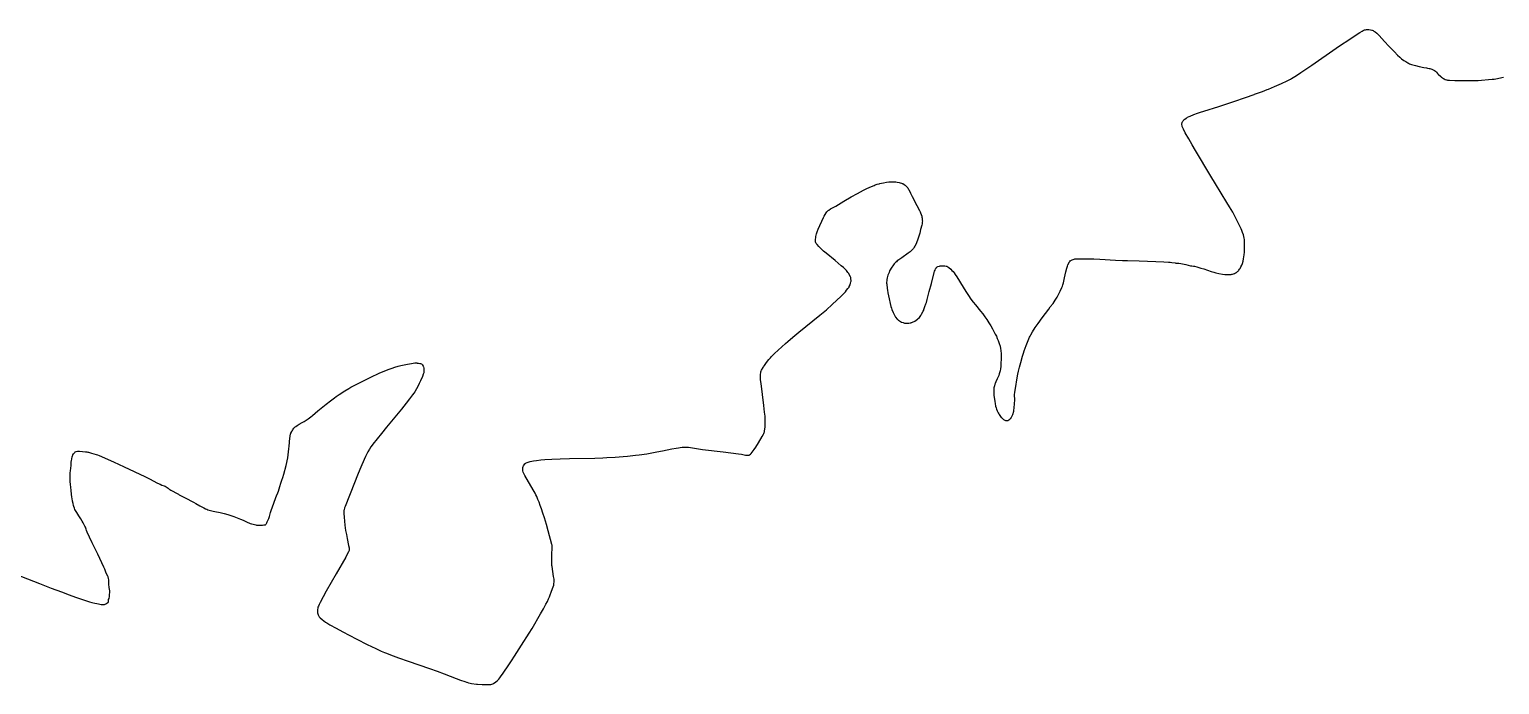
# Model space of a CAD drawing. Header units: millimetres. Extents: x 642261 to 742091, y 6812581 to 6930561.
# Drawn here: x 664846 to 667353, y 6856545 to 6857662 of the extents above; entities that cross this region are included whole.
import ezdxf

# ---------------------------------------------------------------- set-up
doc = ezdxf.new("R2010")
doc.units = ezdxf.units.MM
doc.layers.add('LimiteRegional', color=10, linetype='Continuous')

msp = doc.modelspace()

# ---------------------------------------------------------------- linework, layer by layer
at = {"layer": 'LimiteRegional', "color": 7, "linetype": 'Continuous'}
msp.add_lwpolyline([(664822.5677, 6856733.6095), (664863.4319, 6856717.3887), (664883.3251, 6856709.6919), (664900.9944, 6856703.0431), (664913.9961, 6856698.2392), (664924.9567, 6856694.2808), (664936.4203, 6856690.2905), (664945.058, 6856687.4541), (664948.5131, 6856686.3925), (664952.7837, 6856685.1854), (664957.821, 6856684.0059), (664961.1042, 6856683.3616), (664964.1314, 6856682.8958), (664968.6143, 6856681.752), (664969.6243, 6856681.6166), (664970.4989, 6856681.6071), (664973.9814, 6856681.8912), (664975.3119, 6856682.1865), (664976.2898, 6856682.6324), (664977.8182, 6856683.6345), (664980.476, 6856685.7214), (664980.8467, 6856686.0637), (664981.0748, 6856686.3857), (664981.1863, 6856686.7523), (664981.2092, 6856687.1845), (664981.0345, 6856688.873), (664981.0515, 6856689.7787), (664981.2126, 6856690.4288), (664981.8836, 6856691.8483), (664982.0773, 6856692.4146), (664982.3934, 6856694.5947), (664982.7948, 6856699.3558), (664983.0866, 6856701.8106), (664983.1037, 6856703.098), (664983.0209, 6856705.0335), (664982.7877, 6856707.7946), (664982.1586, 6856710.6874), (664982.0331, 6856712.5866), (664981.8094, 6856714.5657), (664981.6545, 6856722.8717), (664981.5091, 6856723.7399), (664980.9242, 6856726.0863), (664980.3818, 6856728.6817), (664980.0364, 6856729.5811), (664976.6167, 6856737.133), (664974.7255, 6856741.6926), (664973.1748, 6856745.1115), (664962.5532, 6856767.7366), (664953.22, 6856787.0691), (664948.779, 6856796.657), (664944.8582, 6856804.8452), (664943.4708, 6856808.0506), (664942.7335, 6856809.9692), (664941.5658, 6856813.32), (664940.7997, 6856815.0392), (664937.6237, 6856821.1322), (664935.9668, 6856824.0384), (664933.5175, 6856827.9664), (664930.1707, 6856833.1004), (664926.8888, 6856838.6318), (664924.5534, 6856842.0492), (664923.7053, 6856843.6327), (664922.7579, 6856845.9171), (664921.7799, 6856848.9), (664921.3683, 6856850.5558), (664920.7113, 6856853.8389), (664919.6937, 6856857.9746), (664918.8508, 6856862.5039), (664918.4942, 6856864.9184), (664917.3461, 6856875.4526), (664916.4734, 6856882.3149), (664916.1448, 6856885.856), (664915.7759, 6856891.8335), (664915.6008, 6856896.6928), (664915.6173, 6856901.2984), (664915.7786, 6856906.6045), (664915.9371, 6856909.0146), (664916.4844, 6856914.5348), (664917.062, 6856918.3413), (664917.2442, 6856919.9537), (664917.2933, 6856921.3166), (664917.2601, 6856923.9257), (664917.369, 6856925.4008), (664917.5825, 6856926.666), (664918.9818, 6856933.2408), (664919.4764, 6856934.9813), (664919.999, 6856936.151), (664920.4134, 6856936.8113), (664921.5522, 6856938.3554), (664922.305, 6856939.6734), (664922.8437, 6856940.4762), (664923.5518, 6856941.3194), (664924.079, 6856941.807), (664924.8979, 6856942.2966), (664925.7399, 6856942.5368), (664928.2655, 6856942.9502), (664929.8677, 6856943.0573), (664931.6961, 6856942.9834), (664936.8532, 6856942.5748), (664941.5044, 6856942.109), (664944.2309, 6856941.767), (664945.6088, 6856941.5394), (664947.1061, 6856941.1976), (664951.7238, 6856939.75), (664959.8202, 6856937.5585), (664962.4639, 6856936.7294), (664965.2394, 6856935.631), (664973.8607, 6856931.7329), (664990.8699, 6856924.3564), (664997.9269, 6856921.1432), (665007.5234, 6856916.6455), (665042.9394, 6856899.8191), (665050.6985, 6856895.9548), (665064.4037, 6856888.8348), (665068.8757, 6856886.6308), (665071.6346, 6856885.4475), (665075.7656, 6856884.1084), (665077.5461, 6856883.3411), (665079.5368, 6856882.2568), (665081.2269, 6856881.189), (665082.684, 6856880.0704), (665084.5769, 6856878.3724), (665085.6349, 6856877.6472), (665087.3063, 6856876.6632), (665099.1318, 6856870.5284), (665100.2932, 6856869.8354), (665101.4398, 6856868.9673), (665102.4878, 6856868.3746), (665111.6908, 6856863.8255), (665125.9504, 6856856.3115), (665129.9065, 6856854.1294), (665136.6598, 6856850.0861), (665143.3078, 6856846.7214), (665146.4498, 6856844.9079), (665148.462, 6856844.0167), (665150.6194, 6856843.3125), (665159.5026, 6856840.8726), (665162.2238, 6856840.1911), (665171.1324, 6856838.3952), (665175.721, 6856837.5504), (665178.3305, 6856836.9579), (665184.2495, 6856835.2921), (665189.6147, 6856833.6268), (665194.7274, 6856831.8609), (665206.3376, 6856827.3667), (665210.3853, 6856825.6192), (665213.8734, 6856823.8017), (665216.0863, 6856822.7713), (665222.7024, 6856820.1139), (665224.5404, 6856819.4166), (665225.5674, 6856819.0973), (665227.8403, 6856818.5548), (665232.1837, 6856817.3735), (665233.2333, 6856817.1639), (665234.5951, 6856817.0146), (665235.7666, 6856817.0156), (665238.7316, 6856817.2704), (665239.6256, 6856817.1984), (665241.6266, 6856816.8897), (665242.7684, 6856816.8516), (665243.6699, 6856816.9394), (665245.7416, 6856817.3238), (665247.4119, 6856817.4259), (665247.9715, 6856817.5278), (665248.5612, 6856817.7813), (665249.2092, 6856818.2625), (665249.8936, 6856819.0097), (665250.3214, 6856819.6453), (665250.8437, 6856820.7848), (665251.5004, 6856822.952), (665251.8317, 6856823.785), (665253.363, 6856826.312), (665254.262, 6856828.2637), (665255.389, 6856831.7343), (665257.3011, 6856838.8604), (665258.207, 6856841.7336), (665262.8833, 6856854.3406), (665266.1875, 6856864.2119), (665267.2154, 6856866.8136), (665269.5787, 6856872.4068), (665270.605, 6856875.1274), (665273.1631, 6856882.8822), (665274.8904, 6856888.4745), (665276.6217, 6856893.5398), (665278.0298, 6856898.1532), (665280.0544, 6856904.0879), (665284.1475, 6856918.9892), (665286.5875, 6856931.6292), (665287.3462, 6856936.7916), (665288.6885, 6856947.4247), (665289.0971, 6856951.6218), (665289.505, 6856957.6674), (665289.8014, 6856960.4355), (665290.8987, 6856968.4914), (665291.5956, 6856972.5638), (665291.7797, 6856973.2416), (665292.0847, 6856974.0114), (665293.4538, 6856976.977), (665294.0689, 6856978.1041), (665295.1276, 6856979.6977), (665296.0611, 6856980.9535), (665297.0997, 6856982.2332), (665298.1762, 6856983.4231), (665299.2363, 6856984.4363), (665300.2792, 6856985.2949), (665302.893, 6856987.088), (665305.8955, 6856988.9383), (665311.0047, 6856991.9116), (665314.3887, 6856993.8809), (665317.7853, 6856995.9223), (665321.2818, 6856998.1758), (665323.6808, 6856999.8632), (665326.1421, 6857001.7439), (665328.6463, 6857003.7933), (665338.1938, 6857011.9702), (665351.9247, 6857023.3632), (665359.4487, 6857029.2572), (665366.1286, 6857034.1762), (665369.4501, 6857036.49), (665374.3862, 6857039.8028), (665384.1976, 6857046.1234), (665390.9095, 6857050.172), (665394.3942, 6857052.1443), (665399.8504, 6857055.0894), (665407.6746, 6857059.1344), (665420.5613, 6857065.6169), (665431.5709, 6857071.07), (665438.8485, 6857074.5482), (665443.6808, 6857076.6238), (665459.5642, 6857082.8547), (665464.5085, 6857084.7026), (665469.0519, 6857086.2659), (665474.8994, 6857088.0513), (665479.3298, 6857089.2404), (665485.2336, 6857090.6189), (665490.9228, 6857091.7343), (665497.8611, 6857092.8486), (665503.5641, 6857093.5161), (665505.1478, 6857093.6257), (665506.5348, 6857093.6049), (665507.3723, 6857093.5011), (665509.6826, 6857093.0434), (665511.9965, 6857092.7809), (665513.1282, 6857092.5547), (665514.5019, 6857092.0351), (665515.0766, 6857091.7215), (665515.7393, 6857091.2314), (665516.2187, 6857090.6745), (665516.642, 6857089.9517), (665517.4213, 6857088.2948), (665517.9814, 6857086.8851), (665518.5227, 6857084.9682), (665518.8006, 6857082.8565), (665518.8681, 6857080.3418), (665518.7375, 6857078.2372), (665518.4227, 6857076.5914), (665517.8311, 6857074.5307), (665516.1981, 6857070.4002), (665513.1639, 6857063.2806), (665510.9927, 6857058.5264), (665509.1068, 6857054.7505), (665506.2751, 6857049.6025), (665503.1618, 6857044.5324), (665501.4155, 6857041.9272), (665499.4129, 6857039.0932), (665494.2054, 6857032.1369), (665488.5376, 6857024.9241), (665480.459, 6857014.9525), (665454.7941, 6856983.8766), (665446.3195, 6856973.4803), (665431.7584, 6856955.1086), (665430.4023, 6856953.289), (665428.533, 6856950.545), (665426.2126, 6856946.7907), (665423.3674, 6856941.8801), (665421.0793, 6856937.5461), (665419.3394, 6856933.8993), (665413.0962, 6856920.0259), (665409.5659, 6856911.9795), (665405.4647, 6856902.1967), (665400.2605, 6856889.2656), (665384.295, 6856848.6829), (665383.5768, 6856846.5892), (665382.6106, 6856843.2044), (665382.2735, 6856841.7651), (665382.1257, 6856840.6399), (665382.0825, 6856839.2071), (665382.1457, 6856837.1039), (665382.5839, 6856830.461), (665383.2315, 6856824.0079), (665384.1543, 6856816.7829), (665385.3899, 6856807.9612), (665386.552, 6856800.8534), (665387.8036, 6856794.5101), (665390.4727, 6856782.4379), (665391.2425, 6856778.5585), (665391.3948, 6856777.313), (665391.4247, 6856776.0847), (665391.3144, 6856774.6512), (665391.0887, 6856773.5397), (665390.7426, 6856772.5591), (665390.1348, 6856771.2577), (665388.04, 6856767.2915), (665385.703, 6856762.657), (665369.3877, 6856734.0418), (665352.2736, 6856704.5635), (665346.9644, 6856694.9194), (665341.9961, 6856685.4086), (665340.077, 6856681.5789), (665338.7922, 6856678.8446), (665338.0857, 6856677.1128), (665337.7405, 6856675.9991), (665337.1936, 6856672.7899), (665337.081, 6856671.6828), (665337.089, 6856669.9844), (665337.3753, 6856668.263), (665337.6411, 6856667.2818), (665338.6605, 6856664.1686), (665339.6001, 6856661.958), (665340.3964, 6856660.7703), (665341.8129, 6856659.202), (665345.3557, 6856656.0923), (665348.1525, 6856653.8905), (665351.2338, 6856651.7625), (665353.2737, 6856650.4507), (665358.5553, 6856647.2577), (665368.9507, 6856641.3492), (665380.4892, 6856635.0331), (665391.2355, 6856629.2974), (665404.3815, 6856622.4965), (665422.2007, 6856613.5878), (665436.7064, 6856606.5437), (665445.9402, 6856602.2444), (665451.7155, 6856599.7423), (665454.7732, 6856598.4937), (665461.7106, 6856595.8193), (665475.3561, 6856590.9105), (665491.9628, 6856585.1694), (665528.6154, 6856572.7395), (665541.5219, 6856568.2148), (665553.4293, 6856563.7667), (665573.6926, 6856555.764), (665581.2984, 6856552.8542), (665588.8749, 6856550.1448), (665591.717, 6856549.1992), (665592.0829, 6856549.0874), (665595.0613, 6856548.1786), (665597.68, 6856547.5165), (665599.9797, 6856547.0817), (665608.356, 6856545.9535), (665610.4091, 6856545.7678), (665618.4414, 6856545.3182), (665624.9738, 6856545.1509), (665627.9254, 6856545.161), (665630.2628, 6856545.2515), (665631.479, 6856545.3539), (665632.8033, 6856545.5643), (665636.4184, 6856546.6138), (665638.0919, 6856547.3294), (665639.3611, 6856548.126), (665641.6025, 6856549.9345), (665644.0839, 6856552.2354), (665646.3632, 6856554.634), (665648.3297, 6856556.9608), (665650.655, 6856559.9851), (665652.5822, 6856562.6485), (665656.3554, 6856568.0659), (665661.5052, 6856575.6608), (665668.1517, 6856585.6775), (665673.4434, 6856593.7849), (665685.4749, 6856612.5302), (665698.3776, 6856633.055), (665703.1754, 6856640.9384), (665717.8954, 6856665.6722), (665722.7169, 6856674.1816), (665726.9427, 6856682.1366), (665729.3498, 6856686.9374), (665731.3828, 6856691.2078), (665733.0194, 6856694.8686), (665734.3085, 6856697.9651), (665736.1096, 6856702.7711), (665738.2386, 6856709.1193), (665740.172, 6856714.5405), (665740.4696, 6856715.5136), (665740.6283, 6856716.2999), (665741.0082, 6856720.7124), (665741.0202, 6856723.6016), (665740.9645, 6856724.7929), (665740.3285, 6856727.346), (665739.9885, 6856729.3129), (665738.8631, 6856738.0193), (665737.4775, 6856746.5385), (665737.2495, 6856748.4312), (665737.1099, 6856750.28), (665737.0034, 6856754.3244), (665737.0054, 6856764.1952), (665737.346, 6856781.22), (665737.2842, 6856782.7238), (665737.0948, 6856783.7604), (665730.8417, 6856807.1028), (665727.6557, 6856818.3706), (665724.2994, 6856829.7107), (665721.8412, 6856837.5758), (665719.5092, 6856844.572), (665717.3266, 6856850.6318), (665715.2482, 6856856.0257), (665713.222, 6856861.0389), (665711.1873, 6856865.7853), (665709.7932, 6856868.8034), (665708.346, 6856871.7071), (665705.2205, 6856877.3929), (665691.0178, 6856901.8437), (665689.3718, 6856904.9517), (665688.8366, 6856906.1372), (665688.2623, 6856907.6476), (665687.5872, 6856909.9109), (665687.2501, 6856911.7943), (665687.256, 6856912.904), (665687.5763, 6856915.5276), (665687.9199, 6856916.81), (665688.3946, 6856917.9769), (665690.7667, 6856921.3127), (665691.2945, 6856921.9235), (665691.7911, 6856922.3783), (665692.3978, 6856922.8076), (665693.1354, 6856923.1891), (665696.823, 6856924.6181), (665700.0336, 6856925.4528), (665705.4319, 6856926.564), (665710.6775, 6856927.4143), (665718.2609, 6856928.2834), (665724.9033, 6856928.824), (665737.0463, 6856929.5431), (665751.3109, 6856930.1268), (665767.229, 6856930.5665), (665810.2644, 6856931.4691), (665823.8536, 6856931.8767), (665830.7733, 6856932.1508), (665844.7519, 6856932.8923), (665851.7663, 6856933.3806), (665858.7659, 6856933.9581), (665865.7203, 6856934.619), (665879.3641, 6856936.1544), (665885.9891, 6856937.0107), (665898.6837, 6856938.8554), (665904.6888, 6856939.8254), (665915.8723, 6856941.8066), (665925.8278, 6856943.74), (665941.4798, 6856946.9564), (665949.196, 6856948.4218), (665952.8242, 6856949.0109), (665955.6306, 6856949.3928), (665958.984, 6856949.757), (665962.5517, 6856950.0177), (665966.2661, 6856950.0698), (665967.9181, 6856949.9682), (665969.9452, 6856949.7506), (665983.8674, 6856947.603), (665993.8764, 6856946.2164), (666029.1692, 6856941.7808), (666055.3424, 6856938.5896), (666060.3597, 6856937.8479), (666067.1125, 6856936.5976), (666069.0793, 6856936.2966), (666071.2639, 6856936.1761), (666072.4126, 6856936.2683), (666073.3555, 6856936.4536), (666074.1754, 6856936.7901), (666075.8187, 6856937.9606), (666076.3608, 6856938.4272), (666076.8954, 6856939.052), (666080.3471, 6856943.6316), (666081.9113, 6856945.8234), (666084.7475, 6856950.1641), (666089.1827, 6856957.3301), (666095.8996, 6856968.4376), (666098.1342, 6856972.2779), (666098.6781, 6856973.3946), (666099.2395, 6856974.802), (666099.6195, 6856976.0187), (666099.8793, 6856977.3203), (666100.7576, 6856984.4844), (666100.8755, 6856986.1243), (666100.8404, 6856997.8563), (666100.7528, 6857000.2111), (666100.5671, 6857002.8731), (666099.8871, 6857009.9184), (666098.5902, 6857020.9665), (666093.7335, 6857058.4275), (666093.0286, 6857064.9915), (666092.6783, 6857070.2952), (666092.6907, 6857072.3428), (666092.8528, 6857074.499), (666093.14, 6857076.7532), (666093.4804, 6857078.2499), (666094.0166, 6857079.8688), (666094.584, 6857081.1885), (666097.0699, 6857085.589), (666097.8706, 6857086.9026), (666099.3372, 6857089.0515), (666103.1709, 6857094.2687), (666107.0684, 6857099.2452), (666109.7817, 6857102.4674), (666111.1071, 6857103.9419), (666113.7756, 6857106.7111), (666116.6736, 6857109.508), (666129.2291, 6857121.1518), (666135.5599, 6857126.8335), (666139.2776, 6857130.0806), (666147.985, 6857137.4551), (666158.4467, 6857146.0055), (666182.2397, 6857165.2093), (666194.127, 6857175.0173), (666199.7623, 6857179.7903), (666205.1243, 6857184.4183), (666214.9024, 6857193.0858), (666223.2116, 6857200.7123), (666229.8016, 6857206.9902), (666234.5327, 6857211.7163), (666237.7071, 6857215.1039), (666239.7369, 6857217.4702), (666241.9546, 6857220.3673), (666243.7553, 6857222.9228), (666244.2261, 6857223.7354), (666245.4313, 6857226.6042), (666246.4811, 6857229.6457), (666247.0183, 6857231.6491), (666247.211, 6857233.0603), (666247.0079, 6857238.1311), (666246.9358, 6857238.7747), (666246.7813, 6857239.4049), (666246.2145, 6857240.7041), (666243.0309, 6857246.6454), (666241.9635, 6857248.0766), (666239.4876, 6857250.9926), (666238.1082, 6857252.5211), (666236.3743, 6857254.2649), (666234.1992, 6857256.263), (666230.5648, 6857259.4094), (666219.8579, 6857268.3191), (666204.6621, 6857280.6321), (666200.3536, 6857284.2302), (666197.1944, 6857286.9911), (666195.1112, 6857289.0462), (666192.4821, 6857292.11), (666189.3731, 6857295.5568), (666187.9013, 6857297.3375), (666187.373, 6857298.2266), (666186.8398, 6857300.128), (666186.7255, 6857300.8102), (666186.6927, 6857301.9657), (666186.8099, 6857304.1455), (666187.0878, 6857307.376), (666187.332, 6857309.1933), (666187.7979, 6857311.3283), (666188.4462, 6857313.6636), (666189.5699, 6857316.9635), (666191.3926, 6857321.498), (666200.3925, 6857341.7281), (666201.4864, 6857344.055), (666202.9887, 6857346.7537), (666204.7296, 6857349.608), (666205.6977, 6857351.0137), (666206.453, 6857351.926), (666207.4463, 6857352.9312), (666208.1579, 6857353.5315), (666209.1891, 6857354.2696), (666212.0966, 6857356.1004), (666220.9853, 6857361.1993), (666234.9491, 6857369.5413), (666247.4671, 6857376.6724), (666258.2601, 6857382.6285), (666268.3962, 6857387.9986), (666274.3946, 6857391.0178), (666282.1666, 6857394.651), (666286.4894, 6857396.4508), (666288.4053, 6857397.1733), (666291.8356, 6857398.329), (666295.0083, 6857399.1999), (666296.2597, 6857399.5436), (666298.945, 6857400.1642), (666302.8063, 6857400.955), (666307.826, 6857401.7838), (666311.612, 6857402.247), (666314.1378, 6857402.4559), (666316.6447, 6857402.562), (666319.1152, 6857402.5467), (666321.5268, 6857402.4108), (666323.8525, 6857402.1751), (666326.0651, 6857401.861), (666329.1084, 6857401.2903), (666330.8948, 6857400.8791), (666333.0922, 6857400.2807), (666334.5967, 6857399.7711), (666335.6076, 6857399.2964), (666337.7038, 6857397.932), (666339.4647, 6857396.6273), (666340.7143, 6857395.5438), (666341.8433, 6857394.4033), (666343.9071, 6857391.9337), (666344.8829, 6857390.5166), (666345.5117, 6857389.4483), (666348.5239, 6857383.2804), (666351.6398, 6857377.3518), (666354.068, 6857372.2361), (666356.462, 6857367.4301), (666359.3328, 6857361.9264), (666363.7656, 6857353.7958), (666364.9554, 6857351.4026), (666365.7224, 6857349.5951), (666366.8704, 6857346.5432), (666367.7738, 6857343.6957), (666368.0731, 6857342.3877), (666368.4299, 6857340.3496), (666368.7477, 6857337.2885), (666368.7866, 6857335.8107), (666368.717, 6857333.7029), (666368.6007, 6857332.4604), (666368.3733, 6857331.0488), (666367.8291, 6857328.6435), (666365.8919, 6857321.0018), (666364.2328, 6857314.9973), (666360.5107, 6857303.159), (666359.3889, 6857299.8494), (666358.8649, 6857298.5471), (666358.0979, 6857296.9025), (666355.9067, 6857292.6071), (666354.9684, 6857290.9716), (666353.6018, 6857289.0166), (666351.4007, 6857286.3395), (666349.7239, 6857284.5363), (666348.1515, 6857283.1189), (666344.7713, 6857280.5667), (666333.7993, 6857273.0926), (666328.7291, 6857269.479), (666326.0266, 6857267.4315), (666324.4396, 6857266.1421), (666323.0301, 6857264.8942), (666321.8024, 6857263.6712), (666320.7525, 6857262.4597), (666319.4253, 6857260.668), (666315.6441, 6857254.9962), (666313.9347, 6857252.165), (666313.0202, 6857250.4236), (666311.966, 6857248.0563), (666310.1653, 6857243.393), (666309.3546, 6857241.0381), (666308.692, 6857238.455), (666308.223, 6857235.8282), (666307.9681, 6857233.501), (666307.8773, 6857231.1814), (666307.9086, 6857229.7079), (666308.0408, 6857228.0987), (666308.8763, 6857220.4608), (666309.3305, 6857217.4628), (666310.1546, 6857213.2552), (666312.4309, 6857202.7241), (666314.0686, 6857194.8097), (666315.2095, 6857189.9467), (666316.0624, 6857187.1669), (666316.9658, 6857184.7289), (666319.0089, 6857179.7293), (666320.6761, 6857176.0824), (666321.8544, 6857173.92), (666323.2275, 6857171.8663), (666325.8994, 6857168.4609), (666326.7384, 6857167.5389), (666327.6318, 6857166.7422), (666328.6178, 6857166.0248), (666329.737, 6857165.3195), (666333.2674, 6857163.3813), (666335.8131, 6857162.374), (666338.3196, 6857161.6126), (666339.5109, 6857161.5127), (666345.8204, 6857161.5916), (666348.04, 6857161.7918), (666349.5604, 6857162.1063), (666350.5017, 6857162.4535), (666351.7991, 6857163.0423), (666355.8735, 6857165.1219), (666358.2183, 6857166.5226), (666360.4528, 6857168.1454), (666361.8657, 6857169.3719), (666363.6573, 6857171.1946), (666365.2648, 6857173.0646), (666366.3064, 6857174.4801), (666367.5806, 6857176.6325), (666370.3421, 6857181.8414), (666371.1158, 6857183.4611), (666371.6014, 6857184.6673), (666373.2809, 6857189.6499), (666374.9145, 6857194.2324), (666375.6055, 6857196.4221), (666376.9779, 6857201.9132), (666380.6553, 6857215.2234), (666384.3264, 6857228.8955), (666389.1731, 6857248.0314), (666389.7818, 6857250.01), (666390.5459, 6857252.0438), (666391.3934, 6857253.8567), (666392.1107, 6857255.085), (666392.6126, 6857255.7325), (666393.5855, 6857256.7767), (666394.2679, 6857257.3343), (666395.3013, 6857257.8112), (666398.2129, 6857258.7633), (666399.3347, 6857258.9819), (666401.4411, 6857259.1299), (666403.6688, 6857259.1833), (666405.6117, 6857259.1173), (666407.3703, 6857258.9454), (666409.469, 6857258.6418), (666410.7445, 6857258.3984), (666411.3998, 6857258.1802), (666412.1168, 6857257.7168), (666413.8796, 6857256.3016), (666417.2567, 6857253.3746), (666419.28, 6857251.4132), (666421.1236, 6857249.3922), (666422.8568, 6857247.2312), (666424.6925, 6857244.6268), (666427.4071, 6857240.3965), (666438.2593, 6857222.9543), (666442.9419, 6857215.5889), (666447.5268, 6857208.6098), (666451.7128, 6857202.5681), (666455.5502, 6857197.3531), (666459.1772, 6857192.6886), (666468.1309, 6857181.732), (666471.746, 6857177.2106), (666475.3272, 6857172.4753), (666478.8337, 6857167.4471), (666482.2103, 6857162.1906), (666485.3868, 6857156.9137), (666488.2924, 6857151.8304), (666490.8588, 6857147.148), (666493.0749, 6857142.9169), (666494.9867, 6857139.0306), (666496.6428, 6857135.3758), (666498.0904, 6857131.8429), (666499.9054, 6857126.754), (666501.2668, 6857122.1242), (666502.1533, 6857118.1764), (666502.6606, 6857114.9312), (666503.2558, 6857109.3846), (666503.4417, 6857105.7867), (666503.3531, 6857100.9119), (666502.8989, 6857092.1676), (666502.4956, 6857087.426), (666501.9408, 6857083.3923), (666501.2708, 6857080.1591), (666499.8409, 6857074.8575), (666498.9437, 6857072.1676), (666498.1418, 6857070.1516), (666496.584, 6857066.7272), (666494, 6857061.3834), (666492.8591, 6857058.7715), (666492.3439, 6857057.1996), (666491.6691, 6857054.5396), (666490.6771, 6857051.0325), (666490.5505, 6857050.1031), (666490.4844, 6857048.7094), (666490.5981, 6857043.6392), (666490.949, 6857038.0396), (666491.5654, 6857031.9404), (666492.1292, 6857028.0539), (666492.7684, 6857024.4941), (666493.7428, 6857020.0054), (666494.5776, 6857016.8196), (666495.261, 6857014.7256), (666496.3184, 6857012.1816), (666497.9616, 6857008.6231), (666499.0184, 6857006.7292), (666499.9146, 6857005.4195), (666503.2614, 6857000.8584), (666503.804, 6857000.3311), (666504.6166, 6856999.8099), (666505.1336, 6856999.3709), (666506.5288, 6856997.7437), (666507.1617, 6856997.1611), (666509.2467, 6856996.0371), (666510.5211, 6856995.5809), (666511.1882, 6856995.4683), (666512.1428, 6856995.4151), (666514.557, 6856995.5531), (666517.9343, 6856997.7037), (666519.7445, 6856999.2142), (666520.1211, 6856999.662), (666520.5298, 6857000.3428), (666520.99, 6857001.3465), (666521.7611, 6857003.3423), (666522.8923, 6857005.4886), (666524.5764, 6857011.2922), (666524.788, 6857012.5583), (666525.2987, 6857017.2193), (666526.2345, 6857030.9047), (666526.2583, 6857033.0498), (666525.9347, 6857037.2195), (666526.0525, 6857039.391), (666526.6234, 6857043.5314), (666527.6282, 6857050.0516), (666530.4767, 6857068.038), (666531.547, 6857074.3007), (666532.6307, 6857079.5643), (666534.2785, 6857086.2971), (666536.5042, 6857094.5823), (666539.5401, 6857105.3466), (666541.0183, 6857110.2654), (666542.3473, 6857114.2937), (666545.7485, 6857123.3942), (666549.0759, 6857131.8484), (666551.441, 6857137.3791), (666552.491, 6857139.4722), (666553.6043, 6857141.4808), (666556.74, 6857146.6394), (666561.4571, 6857153.8489), (666566.1918, 6857160.6496), (666573.3214, 6857170.2864), (666584.2358, 6857185.4111), (666587.0194, 6857189.1313), (666591.7705, 6857195.2332), (666593.4614, 6857197.5795), (666595.2155, 6857200.3658), (666598.4606, 6857205.865), (666600.8458, 6857210.0258), (666602.8092, 6857213.6389), (666604.0751, 6857216.2294), (666606.6319, 6857222.0126), (666607.6446, 6857224.6418), (666608.3877, 6857226.924), (666609.2518, 6857230.1273), (666611.2079, 6857238.9657), (666613.6436, 6857249.0908), (666615.1953, 6857255.2342), (666616.1496, 6857258.4939), (666617.0884, 6857260.7887), (666619.5626, 6857265.8032), (666620.1835, 6857266.6097), (666621.6007, 6857268.1161), (666622.1196, 6857268.5519), (666623.2633, 6857269.1341), (666624.3126, 6857269.4093), (666627.8167, 6857270.6975), (666629.0207, 6857270.9968), (666630.2249, 6857271.1532), (666632.6288, 6857271.2725), (666636.2246, 6857271.3027), (666648.6862, 6857271.1621), (666661.3075, 6857270.8479), (666671.1853, 6857270.4657), (666698.211, 6857268.9599), (666710.1075, 6857268.3897), (666718.6796, 6857268.0811), (666738.4747, 6857267.5698), (666767.0174, 6857266.338), (666780.4359, 6857265.8175), (666788.3413, 6857265.5887), (666791.391, 6857265.4243), (666794.3328, 6857265.07), (666799.6608, 6857264.0214), (666801.1361, 6857263.7915), (666803.0052, 6857263.646), (666806.1242, 6857263.5685), (666809.3851, 6857263.0963), (666818.2328, 6857261.4959), (666826.2772, 6857259.3636), (666828.1706, 6857259.0351), (666830.9168, 6857258.7046), (666832.8314, 6857258.3492), (666837.1296, 6857257.2854), (666843.4846, 6857255.4829), (666848.6132, 6857253.8954), (666861.3621, 6857249.7963), (666865.5969, 6857248.5313), (666869.476, 6857247.4846), (666874.5359, 6857246.2981), (666880.8754, 6857245.0721), (666884.3644, 6857244.5469), (666887.7973, 6857244.2635), (666890.2396, 6857244.2194), (666892.5284, 6857244.2594), (666894.1067, 6857244.3493), (666895.4941, 6857244.5156), (666896.6909, 6857244.7685), (666897.7998, 6857245.0967), (666899.3201, 6857245.6376), (666900.9978, 6857246.3418), (666902.8726, 6857247.2712), (666904.2911, 6857248.0716), (666905.5661, 6857248.8893), (666906.9385, 6857249.9503), (666907.7712, 6857250.7344), (666908.7066, 6857251.7928), (666909.7617, 6857253.2388), (666910.6709, 6857254.6813), (666912.1228, 6857257.3854), (666913.5016, 6857260.4391), (666914.4932, 6857263.146), (666915.6013, 6857266.9556), (666916.5433, 6857270.9057), (666917.198, 6857274.444), (666917.5659, 6857277.8229), (666917.948, 6857282.544), (666918.2119, 6857288.162), (666918.2807, 6857293.9518), (666918.202, 6857299.615), (666917.9339, 6857304.367), (666917.6652, 6857306.6107), (666917.1834, 6857309.1107), (666916.3832, 6857311.9426), (666914.9967, 6857316.1478), (666913.7029, 6857319.3633), (666912.4137, 6857322.2089), (666907.8763, 6857331.451), (666900.4326, 6857346.1023), (666898.0679, 6857350.5066), (666895.4837, 6857355.1034), (666892.6694, 6857359.9067), (666888.1092, 6857367.4428), (666868.5, 6857399.2314), (666860.7162, 6857411.9693), (666834.3559, 6857455.9566), (666828.7926, 6857465.4203), (666822.9433, 6857475.6781), (666817.1726, 6857486.1728), (666813.9443, 6857492.3392), (666812.3028, 6857495.8813), (666812.0407, 6857496.586), (666811.7847, 6857497.5441), (666811.4443, 6857500.8868), (666811.5251, 6857501.7495), (666811.8106, 6857503.1143), (666812.0745, 6857503.9064), (666812.4646, 6857504.6498), (666813.2724, 6857505.7639), (666814.1219, 6857507.0953), (666814.6479, 6857507.7783), (666815.3519, 6857508.5448), (666816.26, 6857509.3606), (666818.4025, 6857510.9167), (666819.6476, 6857511.7005), (666821.1306, 6857512.5029), (666823.6808, 6857513.7472), (666825.6607, 6857514.6309), (666831.6964, 6857517.0612), (666838.2434, 6857519.4645), (666843.3964, 6857521.2514), (666849.0402, 6857523.1184), (666874.4558, 6857531.0012), (666888.1799, 6857535.4858), (666900.1435, 6857539.5623), (666919.8616, 6857546.4088), (666934.5704, 6857551.594), (666935.461, 6857551.9079), (666948.8283, 6857556.7295), (666957.0137, 6857559.8149), (666958.8561, 6857560.5093), (666964.3039, 6857562.6722), (666969.274, 6857564.7319), (666981.0343, 6857569.8821), (666990.7839, 6857574.425), (666994.3906, 6857576.2906), (666996.3673, 6857577.3924), (666998.299, 6857578.545), (667001.002, 6857580.1578), (667006.9754, 6857583.9596), (667014.4415, 6857588.8922), (667032.9891, 6857601.5051), (667074.3165, 6857630.0914), (667081.9079, 6857635.3424), (667095.807, 6857644.7266), (667106.8881, 6857652.0143), (667114.5775, 6857656.8784), (667119.0081, 6857659.4644), (667120.7518, 6857660.352), (667123.0407, 6857661.3257), (667124.5145, 6857661.8364), (667126.0105, 6857662.1696), (667127.0909, 6857662.2866), (667128.2169, 6857662.3255), (667130.4376, 6857662.2036), (667132.8664, 6857661.7863), (667135.0129, 6857661.2844), (667135.8958, 6857661.0189), (667137.4414, 6857660.3329), (667138.7127, 6857659.575), (667140.9195, 6857658.026), (667143.8244, 6857655.7441), (667146.185, 6857653.6634), (667148.0674, 6857651.7476), (667156.9276, 6857641.9253), (667164.2845, 6857633.9734), (667166.1336, 6857632.0269), (667173.7555, 6857624.0028), (667179.0343, 6857618.6549), (667182.7548, 6857615.1565), (667185.9889, 6857612.3981), (667189.7125, 6857609.5791), (667193.0884, 6857607.3428), (667196.4775, 6857605.338), (667197.9864, 6857604.5555), (667199.4956, 6857603.8726), (667202.9071, 6857602.6026), (667207.5987, 6857601.1105), (667209.6519, 6857600.5729), (667216.0978, 6857599.1059), (667223.704, 6857597.6447), (667228.2875, 6857596.537), (667230.0079, 6857596.2225), (667233.1064, 6857595.7966), (667234.0721, 6857595.5991), (667235.9608, 6857595.0456), (667237.8591, 6857594.2798), (667239.8465, 6857593.3007), (667241.9902, 6857592.1091), (667243.5882, 6857591.0992), (667244.5356, 6857590.39), (667245.6487, 6857589.2969), (667247.1322, 6857587.3906), (667248.2767, 6857586.178), (667252.78, 6857582.1292), (667254.219, 6857580.9969), (667257.3857, 6857578.8595), (667258.6207, 6857578.0929), (667260.5635, 6857577.1347), (667262.4411, 6857576.4111), (667263.3686, 6857576.1347), (667264.3886, 6857575.9258), (667267.784, 6857575.6207), (667276.8327, 6857575.262), (667287.5199, 6857575.0426), (667299.7696, 6857574.9986), (667308.6884, 6857575.1079), (667316.338, 6857575.3495), (667322.5592, 6857575.6904), (667334.5149, 6857576.6668), (667340.251, 6857577.2387), (667343.6245, 6857577.6796), (667346.9509, 6857578.3214), (667360.0819, 6857581.1602)], dxfattribs=at)

doc.saveas('drawing.dxf')
